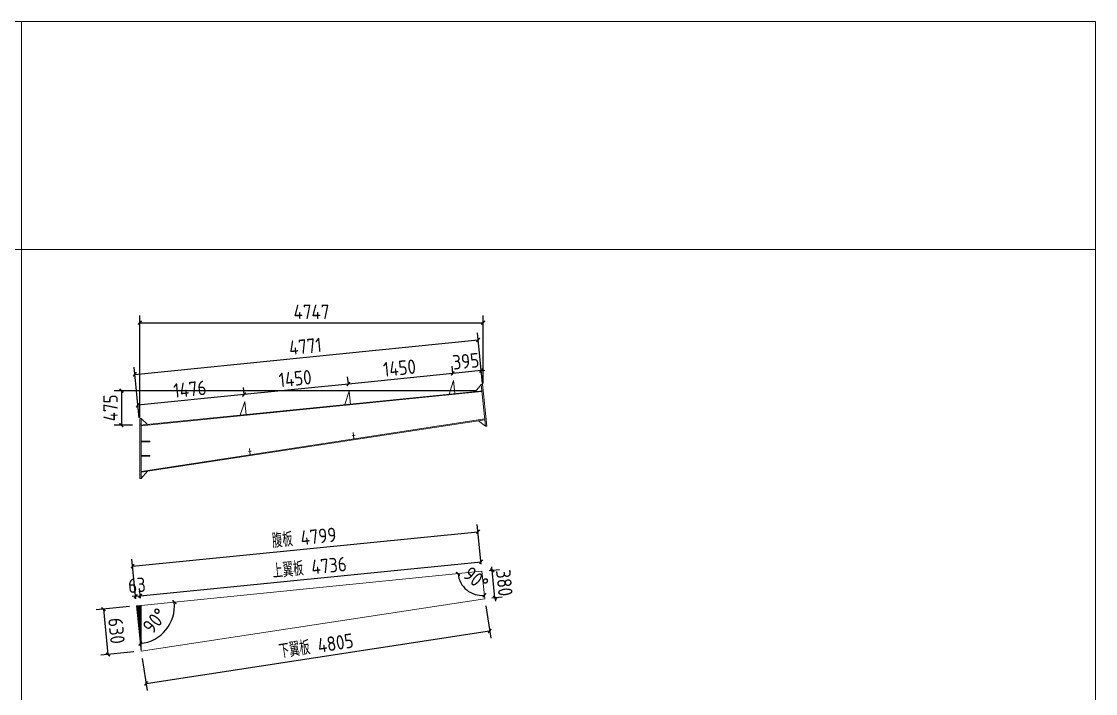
# Model space of a CAD drawing. Extents: x 485428 to 797698, y 56414 to 211814.
# Drawn here: x 733738 to 748588, y 148975 to 158264 of the extents above; entities that cross this region are included whole.
import ezdxf

# ---------------------------------------------------------------- set-up
doc = ezdxf.new("R2010")
doc.units = 0
doc.header["$LTSCALE"] = 1000
doc.header["$MEASUREMENT"] = 0
doc.styles.get("Standard").update_dxf_attribs({"font": 'gbenor.shx', "bigfont": 'gbcbig.shx'})
doc.dimstyles.get("Standard").update_dxf_attribs({"dimscale": 100, "dimtxt": 2, "dimasz": 0.4, "dimexe": 0.5, "dimexo": 1, "dimgap": 0.5, "dimtad": 1, "dimdec": 0, "dimzin": 0, "dimdsep": 46, "dimtxsty": 'Standard', "dimblk": 'ARCHTICK', "dimcen": 0.09, "dimadec": 0, "dimazin": 0, "dimtfac": 1, "dimtdec": 0, "dimtix": 1, "dimtmove": 2, "dimatfit": 3, "dimfxl": 1, "dimtolj": 1, "dimtzin": 0, "dimarcsym": 0})

# ---------------------------------------------------------------- blocks, each defined once
blk = doc.blocks.new('_ArchTick')
at = {"color": 0, "linetype": 'ByBlock', "const_width": 0.4}
blk.add_lwpolyline([(-0.5, -0.5), (0.5, 0.5)], dxfattribs=at)
blk = doc.blocks.new('*D1749')
at = {"color": 3, "lineweight": -2}
for p, q in [((740022, 153160), (735020, 153160)), ((735120, 153160), (735120, 152685)), ((735275, 152685), (735020, 152685))]:
    blk.add_line(p, q, dxfattribs=at)
at = {"layer": 'Defpoints', "color": 0}
for p in [(740122, 153160), (735120, 152685), (735375, 152685)]:
    blk.add_point(p, dxfattribs=at)
at = {"color": 3, "lineweight": -2, "xscale": 50, "yscale": 50, "zscale": 50}
for p, rotation in [((735120, 153160), 90), ((735120, 152685), 270)]:
    blk.add_blockref('_ArchTick', p, dxfattribs=dict(at, rotation=rotation))
at = {"color": 0, "lineweight": 15, "insert": (734970, 152923), "char_height": 200, "attachment_point": 5, "rotation": 90}
blk.add_mtext('\\A1;475', dxfattribs=at)
blk = doc.blocks.new('*D1750')
at = {"color": 3, "lineweight": -2}
for p, q in [((735375, 152785), (735375, 154200)), ((740122, 153260), (740122, 154200)), ((735375, 154100), (740122, 154100))]:
    blk.add_line(p, q, dxfattribs=at)
at = {"layer": 'Defpoints', "color": 0}
for p in [(740122, 154100), (740122, 153160), (735375, 152685)]:
    blk.add_point(p, dxfattribs=at)
at = {"color": 3, "lineweight": -2, "xscale": 50, "yscale": 50, "zscale": 50, "rotation": 180}
blk.add_blockref('_ArchTick', (735375, 154100), dxfattribs=at)
at = {"color": 3, "lineweight": -2, "xscale": 50, "yscale": 50, "zscale": 50}
blk.add_blockref('_ArchTick', (740122, 154100), dxfattribs=at)
at = {"color": 0, "lineweight": 15, "insert": (737748, 154250), "char_height": 200, "attachment_point": 5}
blk.add_mtext('\\A1;4747', dxfattribs=at)
blk = doc.blocks.new('*D1751')
at = {"color": 3, "lineweight": -2}
for p, q in [((739701, 153399), (739691, 153499)), ((740094, 153439), (739701, 153399)), ((740094, 153439), (740084, 153538)), ((740094, 153439), (740144, 153444)), ((739701, 153399), (739651, 153394))]:
    blk.add_line(p, q, dxfattribs=at)
at = {"layer": 'Defpoints', "color": 0}
for p in [(739701, 153399), (739711, 153299), (740104, 153339)]:
    blk.add_point(p, dxfattribs=at)
at = {"color": 3, "lineweight": -2, "xscale": 50, "yscale": 50, "zscale": 50}
for p, rotation in [((739701, 153399), 5.777421643194059), ((740094, 153439), 185.7774216431941)]:
    blk.add_blockref('_ArchTick', p, dxfattribs=dict(at, rotation=rotation))
at = {"color": 0, "lineweight": 15, "insert": (739882, 153568), "char_height": 200, "attachment_point": 5, "rotation": 5.7774}
blk.add_mtext('\\A1;395', dxfattribs=at)
blk = doc.blocks.new('*D1752')
at = {"color": 3, "lineweight": -2}
for p, q in [((739701, 153399), (739691, 153499)), ((738258, 153255), (738248, 153353)), ((739701, 153399), (738258, 153253))]:
    blk.add_line(p, q, dxfattribs=at)
at = {"layer": 'Defpoints', "color": 0}
for p in [(738258, 153253), (739711, 153299), (738268, 153155)]:
    blk.add_point(p, dxfattribs=at)
at = {"color": 3, "lineweight": -2, "xscale": 50, "yscale": 50, "zscale": 50}
for p, rotation in [((739701, 153399), 5.777421643194076), ((738258, 153253), 185.7774216431941)]:
    blk.add_blockref('_ArchTick', p, dxfattribs=dict(at, rotation=rotation))
at = {"color": 0, "lineweight": 15, "insert": (738964, 153475), "char_height": 200, "attachment_point": 5, "rotation": 5.7774}
blk.add_mtext('\\A1;1450', dxfattribs=at)
blk = doc.blocks.new('*D1753')
at = {"color": 3, "lineweight": -2}
for p, q in [((738258, 153253), (736816, 153107)), ((738258, 153255), (738248, 153353)), ((736815, 153109), (736806, 153207))]:
    blk.add_line(p, q, dxfattribs=at)
at = {"layer": 'Defpoints', "color": 0}
for p in [(736816, 153107), (738268, 153155), (736826, 153010)]:
    blk.add_point(p, dxfattribs=at)
at = {"color": 3, "lineweight": -2, "xscale": 50, "yscale": 50, "zscale": 50}
for p, rotation in [((738258, 153253), 5.777421643194076), ((736816, 153107), 185.7774216431941)]:
    blk.add_blockref('_ArchTick', p, dxfattribs=dict(at, rotation=rotation))
at = {"color": 0, "lineweight": 15, "insert": (737522, 153329), "char_height": 200, "attachment_point": 5, "rotation": 5.7774}
blk.add_mtext('\\A1;1450', dxfattribs=at)
blk = doc.blocks.new('*D1754')
at = {"color": 3, "lineweight": -2}
for p, q in [((736816, 153107), (735347, 152959)), ((736815, 153109), (736806, 153207)), ((735365, 152785), (735337, 153058))]:
    blk.add_line(p, q, dxfattribs=at)
at = {"layer": 'Defpoints', "color": 0}
for p in [(735347, 152959), (736826, 153010), (735375, 152685)]:
    blk.add_point(p, dxfattribs=at)
at = {"color": 3, "lineweight": -2, "xscale": 50, "yscale": 50, "zscale": 50}
for p, rotation in [((736816, 153107), 5.777421643194076), ((735347, 152959), 185.7774216431941)]:
    blk.add_blockref('_ArchTick', p, dxfattribs=dict(at, rotation=rotation))
at = {"color": 0, "lineweight": 15, "insert": (736066, 153182), "char_height": 200, "attachment_point": 5, "rotation": 5.7774}
blk.add_mtext('\\A1;1476', dxfattribs=at)
blk = doc.blocks.new('*D1755')
at = {"color": 3, "lineweight": -2}
for p, q in [((735305, 153387), (740052, 153862)), ((740112, 153259), (740042, 153961)), ((735365, 152785), (735295, 153486))]:
    blk.add_line(p, q, dxfattribs=at)
at = {"layer": 'Defpoints', "color": 0}
for p in [(740052, 153862), (740122, 153160), (735375, 152685)]:
    blk.add_point(p, dxfattribs=at)
at = {"color": 3, "lineweight": -2, "xscale": 50, "yscale": 50, "zscale": 50}
for p, rotation in [((740052, 153862), 5.710593136719189), ((735305, 153387), 185.7105931367192)]:
    blk.add_blockref('_ArchTick', p, dxfattribs=dict(at, rotation=rotation))
at = {"color": 0, "lineweight": 15, "insert": (737663, 153773), "char_height": 200, "attachment_point": 5, "rotation": 5.7106}
blk.add_mtext('\\A1;4771', dxfattribs=at)
blk = doc.blocks.new('*D1756')
at = {"color": 3, "lineweight": -2}
for p, q in [((735317, 150319), (735267, 150314)), ((735320, 150286), (735307, 150419)), ((735317, 150319), (735380, 150326)), ((735383, 150292), (735370, 150425)), ((735380, 150326), (735429, 150331))]:
    blk.add_line(p, q, dxfattribs=at)
at = {"layer": 'Defpoints', "color": 0}
for p in [(735380, 150326), (735330, 150187), (735393, 150193)]:
    blk.add_point(p, dxfattribs=at)
at = {"color": 3, "lineweight": -2, "xscale": 50, "yscale": 50, "zscale": 50}
for p, rotation in [((735317, 150319), 5.710593137494398), ((735380, 150326), 185.7105931374944)]:
    blk.add_blockref('_ArchTick', p, dxfattribs=dict(at, rotation=rotation))
at = {"color": 0, "lineweight": 15, "insert": (735333, 150472), "char_height": 200, "attachment_point": 5, "rotation": 5.7106}
blk.add_mtext('\\A1;63', dxfattribs=at)
blk = doc.blocks.new('*D1757')
at = {"color": 3, "lineweight": -2}
for p, q in [((740095, 150764), (740082, 150896)), ((735380, 150326), (740092, 150797)), ((735383, 150292), (735370, 150425))]:
    blk.add_line(p, q, dxfattribs=at)
at = {"layer": 'Defpoints', "color": 0}
for p in [(740092, 150797), (740105, 150664), (735393, 150193)]:
    blk.add_point(p, dxfattribs=at)
at = {"color": 3, "lineweight": -2, "xscale": 50, "yscale": 50, "zscale": 50}
for p, rotation in [((740092, 150797), 5.710593137494086), ((735380, 150326), 185.7105931374941)]:
    blk.add_blockref('_ArchTick', p, dxfattribs=dict(at, rotation=rotation))
at = {"color": 0, "lineweight": 15, "insert": (737720, 150717), "char_height": 200, "attachment_point": 5, "rotation": 5.7106}
blk.add_mtext('\\A1;上翼板 4736', dxfattribs=at)
blk = doc.blocks.new('*D1758')
at = {"color": 3, "lineweight": -2}
for p, q in [((735275, 150734), (740050, 151212)), ((740095, 150764), (740040, 151311)), ((735320, 150286), (735266, 150834))]:
    blk.add_line(p, q, dxfattribs=at)
at = {"layer": 'Defpoints', "color": 0}
for p in [(740050, 151212), (740105, 150664), (735330, 150187)]:
    blk.add_point(p, dxfattribs=at)
at = {"color": 3, "lineweight": -2, "xscale": 50, "yscale": 50, "zscale": 50}
for p, rotation in [((740050, 151212), 5.710593137499912), ((735275, 150734), 185.7105931374999)]:
    blk.add_blockref('_ArchTick', p, dxfattribs=dict(at, rotation=rotation))
at = {"color": 0, "lineweight": 15, "insert": (737647, 151129), "char_height": 200, "attachment_point": 5, "rotation": 5.7106}
blk.add_mtext('\\A1;腹板 4799', dxfattribs=at)
blk = doc.blocks.new('*D1759')
at = {"color": 3, "lineweight": -2}
for p, q in [((740158, 150187), (740226, 149741)), ((735461, 149114), (740211, 149840)), ((735408, 149461), (735476, 149015))]:
    blk.add_line(p, q, dxfattribs=at)
at = {"layer": 'Defpoints', "color": 0}
for p in [(740143, 150286), (740211, 149840), (735393, 149560)]:
    blk.add_point(p, dxfattribs=at)
at = {"color": 3, "lineweight": -2, "xscale": 50, "yscale": 50, "zscale": 50}
for p, rotation in [((740211, 149840), 8.69224909742612), ((735461, 149114), 188.6922490974261)]:
    blk.add_blockref('_ArchTick', p, dxfattribs=dict(at, rotation=rotation))
at = {"color": 0, "lineweight": 15, "insert": (737812, 149632), "char_height": 200, "attachment_point": 5, "rotation": 8.6922}
blk.add_mtext('\\A1;下翼板 4805', dxfattribs=at)
blk = doc.blocks.new('*D1760')
at = {"color": 3, "lineweight": -2}
for p, q in [((740247, 150678), (740242, 150728)), ((740205, 150674), (740347, 150688)), ((740285, 150300), (740247, 150678)), ((740242, 150296), (740385, 150310)), ((740285, 150300), (740290, 150250))]:
    blk.add_line(p, q, dxfattribs=at)
at = {"layer": 'Defpoints', "color": 0}
for p in [(740105, 150664), (740247, 150678), (740143, 150286)]:
    blk.add_point(p, dxfattribs=at)
at = {"color": 3, "lineweight": -2, "xscale": 50, "yscale": 50, "zscale": 50}
for p, rotation in [((740247, 150678), 275.7105931374983), ((740285, 150300), 95.71059313749835)]:
    blk.add_blockref('_ArchTick', p, dxfattribs=dict(at, rotation=rotation))
at = {"color": 0, "lineweight": 15, "insert": (740415, 150504), "char_height": 200, "attachment_point": 5, "rotation": 275.7106}
blk.add_mtext('\\A1;380', dxfattribs=at)
blk = doc.blocks.new('*D1761')
at = {"color": 3, "lineweight": -2}
for p, q in [((735231, 150177), (734772, 150131)), ((734871, 150141), (734934, 149514)), ((735293, 149550), (734834, 149504))]:
    blk.add_line(p, q, dxfattribs=at)
at = {"layer": 'Defpoints', "color": 0}
for p in [(735330, 150187), (735393, 149560), (734934, 149514)]:
    blk.add_point(p, dxfattribs=at)
at = {"color": 3, "lineweight": -2, "xscale": 50, "yscale": 50, "zscale": 50}
for p, rotation in [((734871, 150141), 95.71059313748569), ((734934, 149514), 275.7105931374857)]:
    blk.add_blockref('_ArchTick', p, dxfattribs=dict(at, rotation=rotation))
at = {"color": 0, "lineweight": 15, "insert": (735052, 149842), "char_height": 200, "attachment_point": 5, "rotation": 275.7106}
blk.add_mtext('\\A1;630', dxfattribs=at)
blk = doc.blocks.new('*D1780')
at = {"color": 0, "lineweight": -2}
blk.add_arc((735330, 150187), 524, 275.7106, 5.7106, dxfattribs=at)
at = {"layer": 'Defpoints', "color": 0}
for p in [(740105, 150664), (735330, 150187), (735393, 150193), (735636, 149761), (735393, 149560)]:
    blk.add_point(p, dxfattribs=at)
at = {"color": 0, "lineweight": -2, "xscale": 50, "yscale": 50, "zscale": 50}
for p, rotation in [((735852, 150239), 95.71059313749905), ((735382, 149665), 185.7105931374922)]:
    blk.add_blockref('_ArchTick', p, dxfattribs=dict(at, rotation=rotation))
at = {"color": 0, "lineweight": 15, "insert": (735581, 149981), "char_height": 200, "attachment_point": 5, "rotation": 50.7106}
blk.add_mtext('\\A1;90°', dxfattribs=at)
blk = doc.blocks.new('*D3258')
at = {"color": 0, "lineweight": -2}
blk.add_arc((740105, 150664), 333, 185.6795, 275.7106, dxfattribs=at)
at = {"layer": 'Defpoints', "color": 0}
for p in [(740105, 150664), (740105, 150664), (739834, 150470), (740143, 150286), (735367, 150193)]:
    blk.add_point(p, dxfattribs=at)
at = {"color": 0, "lineweight": -2, "xscale": 50, "yscale": 50, "zscale": 50}
for p, rotation in [((739774, 150631), 95.67946262486853), ((740138, 150333), 5.710593137474174)]:
    blk.add_blockref('_ArchTick', p, dxfattribs=dict(at, rotation=rotation))
at = {"color": 0, "lineweight": 15, "insert": (740021, 150561), "char_height": 200, "attachment_point": 5, "rotation": 320.695}
blk.add_mtext('\\A1;90°', dxfattribs=at)

msp = doc.modelspace()

# ---------------------------------------------------------------- hatches: boundary and pattern name
at = {"lineweight": 15}
h = msp.add_hatch(dxfattribs=at)
h.set_pattern_fill('ANSI31', color=256, scale=5, style=0)
h.set_pattern_definition([(45, (0, -396.44), (-5.612660076, 5.612660076), [])])
h.paths.add_polyline_path([(735392.9, 150192.9), (735330.2, 150186.6), (735392.9, 149559.8)])

# ---------------------------------------------------------------- linework, layer by layer
at = {"color": 2, "lineweight": 15}
for p, q in [((739711, 153299.8), (739649.5, 153112.9)), ((739711, 153299.8), (739729.1, 153120.7)), ((740103.9, 153339), (740122, 153160)), ((738268.2, 153155.5), (738206.7, 152968.7)), ((738268.2, 153155.5), (738287.3, 152966.4)), ((740095.1, 153247.7), (740014.5, 153149.2)), ((740113, 153249.5), (740095.1, 153247.7)), ((740152.8, 152670.6), (740095.1, 153247.7)), ((740170.8, 152672.4), (740113, 153249.5)), ((736825.4, 153011.2), (736763.9, 152824.4)), ((736825.5, 153009.5), (736844.7, 152820.5)), ((735374.9, 152775.5), (735374.9, 151945.5)), ((735376.9, 152775.5), (735392.9, 152775.5)), ((735392.9, 152775.5), (735392.9, 151945.5)), ((735392.9, 152775.5), (735480.9, 152695.8)), ((740055, 152746.3), (740152.8, 152670.6)), ((740170.8, 152672.4), (740152.8, 152670.6)), ((738326, 152583.4), (738335.1, 152493.7)), ((735512.9, 152465.5), (735392.9, 152465.5)), ((735512.9, 152465.5), (735392.9, 152465.5)), ((735512.9, 152455.5), (735392.9, 152455.5)), ((735512.9, 152455.5), (735392.9, 152455.5)), ((735512.9, 152455.5), (735512.9, 152465.5)), ((735512.9, 152455.5), (735512.9, 152465.5)), ((736890.8, 152364), (736899.9, 152274.3)), ((735512.9, 152265.5), (735392.9, 152265.5)), ((735512.9, 152265.5), (735392.9, 152265.5)), ((735512.9, 152255.5), (735392.9, 152255.5)), ((735512.9, 152255.5), (735392.9, 152255.5)), ((735512.9, 152255.5), (735512.9, 152265.5)), ((735512.9, 152255.5), (735512.9, 152265.5)), ((735392.9, 151945.5), (735374.9, 151945.5)), ((735392.9, 151945.5), (735480.2, 152047.2)), ((735392.9, 150192.9), (735392.9, 149559.8))]:
    msp.add_line(p, q, dxfattribs=at)
at = {"lineweight": 15}
for p, q in [((740122, 153160), (735374.9, 152685.3)), ((740105.1, 153148.2), (735392.9, 152677)), ((740142.9, 152770.1), (735391.4, 152043.7)), ((740143.9, 152760.2), (735392.9, 152033.8)), ((738349.9, 152546.6), (738310.3, 152540.5)), ((736914.7, 152327.2), (736875.1, 152321.1)), ((740105.1, 150664.1), (735392.9, 150192.9)), ((740142.9, 150286), (740105.1, 150664.1)), ((740142.9, 150286), (735392.9, 149559.8)), ((735392.9, 150192.9), (735330.2, 150186.6)), ((735392.9, 149559.8), (735330.2, 150186.6))]:
    msp.add_line(p, q, dxfattribs=at)
for points in [[(718888.1, 155114.2), (733738.1, 155114.2), (733738.1, 158264.2), (718888.1, 158264.2)], [(733738.1, 155114.2), (748588.1, 155114.2), (748588.1, 158264.2), (733738.1, 158264.2)], [(718888.1, 155114.2), (733738.1, 155114.2), (733738.1, 144614.2), (718888.1, 144614.2)], [(733738.1, 155114.2), (748588.1, 155114.2), (748588.1, 144614.2), (733738.1, 144614.2)]]:
    msp.add_lwpolyline(points, close=True, dxfattribs=at)

# ---------------------------------------------------------------- dimensions: what is measured, and where the dimension line sits
dim = msp.add_linear_dim(base=(740122, 154099.9), p1=(735374.9, 152685.3), p2=(740122, 153160), dimstyle='Standard', override={"dimtxt": 2, "dimasz": 0.5, "dimexe": 1, "dimexo": 1, "dimclrd": 3, "dimclre": 3}, dxfattribs=at)
dim.commit()
dim.dimension.update_dxf_attribs({"geometry": '*D1750', "text_midpoint": (737748.4, 154249.9)})
for p1, p2, distance, picture, middle in [((735374.9, 152685.3), (740122, 153160), 705.1, '*D1755', (737663.4, 153773.5)), ((740103.9, 153339), (739711, 153299.3), -100.4, '*D1751', (739882.2, 153568.3)), ((740142.9, 150286), (740105.1, 150664.1), -142.9, '*D1760', (740415.4, 150504.2)), ((735330.2, 150186.6), (735392.9, 150192.9), 133.4, '*D1756', (735333.4, 150471.7)), ((735330.2, 150186.6), (735392.9, 149559.8), -461.2, '*D1761', (735051.9, 149842.2))]:
    dim = msp.add_aligned_dim(p1=p1, p2=p2, distance=distance, dimstyle='Standard', override={"dimtxt": 2, "dimasz": 0.5, "dimexe": 1, "dimexo": 1, "dimclrd": 3, "dimclre": 3}, dxfattribs=at)
    dim.commit()
    dim.dimension.update_dxf_attribs({"geometry": picture, "text_midpoint": middle})
for base, p1, p2, angle, picture, middle in [((738258.3, 153253.2), (739711, 153299.3), (738268.2, 153155.5), 5.77742, '*D1752', (738964.5, 153475.4)), ((736815.6, 153107.2), (738268.2, 153155.5), (736825.5, 153009.5), 5.77742, '*D1753', (737521.9, 153329.4)), ((735347.2, 152958.7), (736825.5, 153009.5), (735374.9, 152685.3), 5.77742, '*D1754', (736066.3, 153182.2)), ((735120.2, 152685.3), (740122, 153160), (735374.9, 152685.3), 90, '*D1749', (734970.2, 152922.6))]:
    dim = msp.add_linear_dim(base=base, p1=p1, p2=p2, angle=angle, dimstyle='Standard', override={"dimtxt": 2, "dimasz": 0.5, "dimexe": 1, "dimexo": 1, "dimclrd": 3, "dimclre": 3}, dxfattribs=at)
    dim.commit()
    dim.dimension.update_dxf_attribs({"geometry": picture, "text_midpoint": middle})
for p1, p2, distance, text, picture, middle in [((735330.2, 150186.6), (740105.1, 150664.1), 550.4, '腹板 4799', '*D1758', (737647.3, 151128.8)), ((735392.9, 149559.8), (740142.9, 150286), -451.1, '下翼板 4805', '*D1759', (737812.4, 149631.8))]:
    dim = msp.add_aligned_dim(p1=p1, p2=p2, distance=distance, text=text, dimstyle='Standard', override={"dimtxt": 2, "dimasz": 0.5, "dimexe": 1, "dimexo": 1, "dimclrd": 3, "dimclre": 3}, dxfattribs=at)
    dim.commit()
    dim.dimension.update_dxf_attribs({"geometry": picture, "text_midpoint": middle})
dim = msp.add_linear_dim(base=(740091.8, 150796.8), p1=(735392.9, 150192.9), p2=(740105.1, 150664.1), angle=185.71059, text='上翼板 4736', dimstyle='Standard', override={"dimtxt": 2, "dimasz": 0.5, "dimexe": 1, "dimexo": 1, "dimclrd": 3, "dimclre": 3}, dxfattribs=at)
dim.commit()
dim.dimension.update_dxf_attribs({"geometry": '*D1757', "text_midpoint": (737720.1, 150717)})
at = {"color": 1, "lineweight": 15}
for base, line1, line2, picture, middle in [((739834.5, 150469.7), ((740142.9, 150286), (740105.1, 150664.1)), ((740105.1, 150664.1), (735366.9, 150192.9)), '*D3258', (740020.7, 150561)), ((735636.2, 149761), ((735392.9, 149559.8), (735330.2, 150186.6)), ((740105.1, 150664.1), (735392.9, 150192.9)), '*D1780', (735581.1, 149981.3))]:
    dim = msp.add_angular_dim_2l(base=base, line1=line1, line2=line2, dimstyle='Standard', override={"dimtxt": 2, "dimasz": 0.5, "dimgap": 1}, dxfattribs=at)
    dim.commit()
    dim.dimension.update_dxf_attribs({"geometry": picture, "text_midpoint": middle})

doc.saveas('drawing.dxf')
